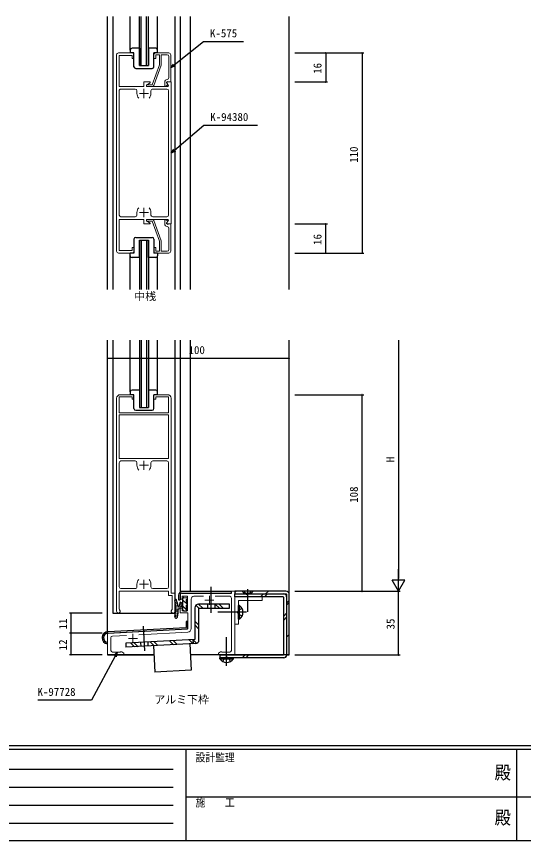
# Model space of a CAD drawing. Units: millimetres, scale not verified. Extents: x -567 to 567, y -403 to 403.
# Drawn here: x -287.8 to -8.9, y -403 to 49.8 of the extents above; entities that cross this region are included whole.
import ezdxf
from ezdxf.enums import TextEntityAlignment as Align

# ---------------------------------------------------------------- set-up
doc = ezdxf.new("R2010")
doc.units = ezdxf.units.MM
doc.header["$LTSCALE"] = 2
for name, color, linetype in [('0-1_USER1', 3, 'Continuous'), ('0-3_YKK_12', 2, 'Continuous'), ('0-4_YKK_13', 4, 'Continuous'), ('0-6_YKK_D', 6, 'Continuous'), ('0-7_YKK_ZWAK', 7, 'Continuous')]:
    doc.layers.add(name, color=color, linetype=linetype)
doc.layers.add('0-2_YKK_11', color=7, linetype='Continuous', lineweight=18)
doc.styles.add('ＭＳ ゴシック', font='')
doc.styles.get('ＭＳ ゴシック').set_extended_font_data('MS Gothic')

msp = doc.modelspace()

# ---------------------------------------------------------------- linework, layer by layer
at = {"layer": '0-2_YKK_11'}
for p, q in [((-232.7, 28.821), (-232.7, -79.179)), ((-224.2, 29.821), (-231.7, 29.821)), ((-203.95, 29.821), (-211.2, 29.821)), ((-203.95, 27.821), (-203.95, 16.217)), ((-202.95, 13.819), (-202.95, 28.821)), ((-230.3, 9.921), (-222.55, 9.921)), ((-212.85, 9.921), (-205.1, 9.921)), ((-231.3, -59.279), (-231.3, 8.921)), ((-221.55, 8.921), (-221.55, 7.521)), ((-213.85, 7.521), (-213.85, 8.921)), ((-204.1, 8.921), (-204.1, -59.279)), ((-221.55, -57.879), (-221.55, -59.279)), ((-213.85, -59.279), (-213.85, -57.879)), ((-222.55, -60.279), (-230.3, -60.279)), ((-205.1, -60.279), (-212.85, -60.279)), ((-203.95, -78.179), (-203.95, -66.574)), ((-202.95, -64.176), (-202.95, -79.179)), ((-231.7, -80.179), (-224.2, -80.179)), ((-203.95, -80.179), (-211.2, -80.179)), ((-232.7, -277), (-232.7, -160)), ((-204.1, -169), (-231.3, -169)), ((-222.55, -194.4), (-230.3, -194.4)), ((-205.1, -194.4), (-212.85, -194.4)), ((-231.3, -195.4), (-231.3, -263.6)), ((-221.55, -196.8), (-221.55, -195.4)), ((-213.85, -195.4), (-213.85, -196.8)), ((-204.1, -263.6), (-204.1, -195.4)), ((-221.55, -263.6), (-221.55, -262.2)), ((-213.85, -262.2), (-213.85, -263.6)), ((-230.3, -264.6), (-222.55, -264.6)), ((-212.85, -264.6), (-205.1, -264.6)), ((-191.7, -286.494), (-191.7, -270.3)), ((-190.2, -268.8), (-184.986, -268.8)), ((-178.414, -268.8), (-170.5, -268.8)), ((-169.5, -269.8), (-169.5, -298.5)), ((-220.393, -289.895), (-193.595, -288.491)), ((-235.9, -298.5), (-235.9, -291.657)), ((-234.952, -290.658), (-227.209, -290.252)), ((-174.744, -299.425), (-174.9, -299.35)), ((-174.588, -299.5), (-174.744, -299.425)), ((-170.5, -299.5), (-174.588, -299.5))]:
    msp.add_line(p, q, dxfattribs=at)
at = {"layer": '0-2_YKK_11', "color": 2}
for p, q in [((-217.701, 10.021), (-217.701, 5.021)), ((-220.201, 7.521), (-215.201, 7.521)), ((-220.2, -57.879), (-215.2, -57.879)), ((-217.7, -55.379), (-217.7, -60.379)), ((-217.7, -194.3), (-217.7, -199.3)), ((-220.2, -196.8), (-215.2, -196.8)), ((-220.2, -262.2), (-215.2, -262.2)), ((-217.7, -259.7), (-217.7, -264.7)), ((-184.2, -271), (-179.2, -271)), ((-181.7, -268.5), (-181.7, -273.5)), ((-223.7, -289.5), (-223.7, -294.5)), ((-226.2, -292), (-221.2, -292))]:
    msp.add_line(p, q, dxfattribs=at)
at = {"layer": '0-2_YKK_11'}
for points in [[(-223.2, -79.179), (-223.2, -77.179), (-224.2, -77.179), (-224.2, -78.779), (-231.3, -78.779), (-231.3, -61.679), (-217.7, -61.679), (-217.7, -64.179), (-214.28, -64.179), (-214.16, -63.729), (-216.3, -62.493), (-216.3, -61.679), (-204.369, -61.679), (-204.173, -62.019), (-205.223, -63.838), (-205.027, -64.179), (-202.7, -64.179), (-202.7, 13.821), (-205.027, 13.821), (-205.223, 13.481), (-204.173, 11.662), (-204.369, 11.321), (-216.3, 11.321), (-216.3, 12.136), (-214.16, 13.371), (-214.28, 13.821), (-217.7, 13.821), (-217.7, 11.321), (-231.3, 11.321), (-231.3, 28.421), (-224.2, 28.421), (-224.2, 26.821), (-223.2, 26.821), (-223.2, 28.821)], [(-212.2, 28.821), (-212.2, 26.821), (-211.2, 26.821), (-211.2, 28.821), (-209.2, 28.821), (-209.2, 23.311), (-213.2, 12.321), (-216.2, 12.321), (-216.2, 11.321), (-213.2, 11.321)], [(-212.26, 11.979), (-208.2, 23.135), (-208.2, 28.821), (-204.95, 28.821)], [(-206.24, 13.819), (-206.24, 11.519), (-205.416, 11.519), (-204.575, 12.36), (-205.273, 13.569), (-204.407, 14.069), (-204.263, 13.819), (-202.95, 13.819)], [(-212.2, -79.179), (-212.2, -77.179), (-211.2, -77.179), (-211.2, -79.179), (-209.2, -79.179), (-209.2, -73.668), (-213.2, -62.679), (-216.2, -62.679), (-216.2, -61.679), (-213.2, -61.679)], [(-212.26, -62.337), (-208.2, -73.492), (-208.2, -79.179), (-204.95, -79.179)], [(-206.24, -64.176), (-206.24, -61.876), (-205.416, -61.876), (-204.575, -62.718), (-205.273, -63.926), (-204.407, -64.426), (-204.263, -64.176), (-202.95, -64.176)], [(-230.7, -158), (-223.2, -158), (-223.2, -160.5), (-224.2, -160.5), (-224.2, -159.2), (-231.3, -159.2), (-231.3, -168), (-204.1, -168), (-204.1, -159.2), (-211.2, -159.2), (-211.2, -160.5), (-212.2, -160.5), (-212.2, -158), (-204.7, -158)], [(-202.7, -160), (-202.7, -267), (-200.7, -267), (-200.7, -277)], [(-202.238, -276.157), (-202.1, -275.905), (-202.1, -268.4), (-204.1, -268.4), (-204.1, -266), (-231.3, -266), (-231.3, -275.905), (-231.162, -276.157)], [(-174.9, -299.35), (-175.574, -299.35), (-176.7, -300), (-176.7, -301), (-167.7, -301), (-167.7, -266), (-169.5, -266), (-169.5, -267), (-196.7, -267)], [(-197.7, -268), (-197.7, -270.3), (-196.7, -270.3), (-196.7, -268.8), (-193.7, -268.8), (-193.7, -276.8), (-196.7, -276.8), (-196.7, -275.3), (-197.7, -275.3), (-197.7, -277.8), (-193.5, -277.8), (-193.5, -286.683), (-237.7, -289), (-237.7, -301), (-228.7, -301), (-228.7, -300), (-229.826, -299.35), (-230.588, -299.35), (-230.744, -299.425)], [(-230.744, -299.425), (-230.9, -299.5), (-234.9, -299.5)]]:
    msp.add_lwpolyline(points, dxfattribs=at)
for points in [[(-204.1, -169), (-231.3, -169), (-231.3, -193), (-204.1, -193)], [(-152.7, -269.1), (-167.7, -269.1), (-167.7, -284.1), (-165.7, -284.1), (-165.7, -271.1), (-152.7, -271.1)]]:
    msp.add_lwpolyline(points, close=True, dxfattribs=at)
for centre, radius, start, end in [((-231.7, 28.821), 1, 89.99823, 179.99913), ((-224.2, 28.821), 1, 0.00001, 89.99999), ((-211.2, 28.821), 1, 89.99998, 180.00002), ((-204.95, 27.821), 1, 0, 89.99998), ((-203.95, 28.821), 1, 0, 89.99998), ((-204.84, 13.819), 1.4, 92.62699, 180.00002), ((-204.95, 16.217), 1, 272.62696, 359.99998), ((-230.3, 8.921), 1, 89.99998, 180.00088), ((-222.55, 8.921), 1, 0.00001, 89.99999), ((-212.85, 8.921), 1, 89.99998, 180.00088), ((-213.2, 12.321), 1, 270, 339.99997), ((-205.1, 8.921), 1, 0.00001, 89.99999), ((-217.7, 7.521), 3.85, 179.99621, 222.53305), ((-217.7, 7.522), 3.85, 317.46238, 359.99894), ((-217.7, 7.522), 3.85, 317.46238, 359.99894), ((-217.7, -57.879), 3.85, 137.46161, 179.99852), ((-217.7, -57.878), 3.85, 359.99556, 42.5324), ((-230.3, -59.279), 1, 180.00087, 269.99999), ((-222.55, -59.279), 1, 270.00001, 359.99913), ((-212.85, -59.279), 1, 180.00087, 269.99999), ((-213.2, -62.679), 1, 20.00003, 90), ((-205.1, -59.279), 1, 270.00001, 359.99913), ((-204.84, -64.176), 1.4, 179.99998, 267.37301), ((-204.95, -66.574), 1, 0.00002, 87.37304), ((-231.7, -79.179), 1, 180.00087, 269.99999), ((-224.2, -79.179), 1, 270.00001, 359.99999), ((-211.2, -79.179), 1, 179.99998, 270.00002), ((-204.95, -78.179), 1, 270.00002, 0), ((-203.95, -79.179), 1, 270.00002, 0), ((-230.7, -160), 2, 90.00001, 179.99999), ((-204.7, -160), 2, 0.00042, 90), ((-230.3, -195.4), 1, 90.00001, 179.99999), ((-222.55, -195.4), 1, 0.0009, 90.00002), ((-212.85, -195.4), 1, 90.00001, 179.99999), ((-205.1, -195.4), 1, 0.00001, 89.99999), ((-217.7, -196.8), 3.85, 179.99999, 222.53546), ((-217.7, -196.8), 3.85, 179.99999, 222.53546), ((-217.7, -196.8), 3.85, 317.4631, 359.99966), ((-217.7, -262.2), 3.85, 137.46324, 180.00015), ((-217.7, -262.2), 3.85, 0, 42.53736), ((-230.3, -263.6), 1, 180.00001, 269.99999), ((-222.55, -263.6), 1, 270.00001, 0.00091), ((-212.85, -263.6), 1, 180.00001, 269.99999), ((-205.1, -263.6), 1, 270.00001, 359.99999), ((-196.7, -268), 1, 89.99998, 180.00002), ((-190.2, -270.3), 1.5, 89.99998, 180.00002), ((-170.5, -269.8), 1, 0, 89.99998), ((-231.7, -277), 1, 180, 57.42196), ((-201.7, -277), 1, 122.58034, 359.99967), ((-193.7, -286.494), 2, 273.00963, 0), ((-234.9, -291.657), 1, 92.97976, 180.00002), ((-234.9, -298.5), 1, 180.00002, 270), ((-170.5, -298.5), 1, 270, 0)]:
    msp.add_arc(centre, radius, start, end, dxfattribs=at)
at = {"layer": '0-3_YKK_12'}
for p, q in [((-237.7, -100.179), (-237.7, 49.821)), ((-234.7, 49.821), (-234.7, -100.179)), ((-225.2, 31.321), (-225.2, 49.821)), ((-220.2, 22.821), (-220.2, 49.821)), ((-219.2, 22.821), (-219.2, 49.821)), ((-216.2, 22.821), (-216.2, 49.821)), ((-215.2, 22.821), (-215.2, 49.821)), ((-210.2, 31.321), (-210.2, 49.821)), ((-200.7, 49.821), (-200.7, -100.179)), ((-197.7, 49.821), (-197.7, -100.179)), ((-192.3, 49.821), (-192.3, -100.179)), ((-137.7, -100.179), (-137.7, 49.821)), ((-220.2, -73.179), (-220.2, -100.179)), ((-220.2, -73.179), (-215.2, -73.179)), ((-219.2, -73.179), (-219.2, -100.179)), ((-216.2, -73.179), (-216.2, -100.179)), ((-215.2, -73.179), (-215.2, -100.179)), ((-225.2, -100.179), (-225.2, -81.679)), ((-210.2, -100.179), (-210.2, -81.869)), ((-237.7, -289.474), (-237.7, -128)), ((-234.7, -128), (-234.7, -278)), ((-225.2, -156.5), (-225.2, -128)), ((-220.2, -128), (-220.2, -165)), ((-219.2, -128), (-219.2, -165)), ((-216.2, -128), (-216.2, -165)), ((-215.2, -128), (-215.2, -165)), ((-210.2, -156.5), (-210.2, -128)), ((-200.7, -128), (-200.7, -278)), ((-197.7, -128), (-197.7, -266)), ((-192.3, -128), (-192.3, -266)), ((-137.7, -301), (-137.7, -128)), ((-197.7, -266), (-192.3, -266)), ((-234.7, -278), (-200.7, -278)), ((-237.7, -289.474), (-237.7, -289.013)), ((-212.2, -301), (-237.7, -301)), ((-237.7, -301), (-212.2, -301)), ((-137.7, -301), (-192.145, -301))]:
    msp.add_line(p, q, dxfattribs=at)
at = {"layer": '0-4_YKK_13'}
for p, q in [((-220.2, 32.321), (-224.2, 32.321)), ((-211.2, 32.321), (-215.2, 32.321)), ((-215.2, 32.321), (-215.2, 22.821)), ((-225.2, 31.321), (-225.2, 29.821)), ((-223.2, 29.821), (-225.2, 29.821)), ((-223.2, 22.221), (-223.2, 29.821)), ((-210.2, 29.821), (-212.2, 29.821)), ((-212.2, 22.221), (-212.2, 29.821)), ((-210.2, 29.821), (-210.2, 31.321)), ((-222.2, 21.221), (-213.2, 21.221)), ((-222.2, -71.579), (-213.2, -71.579)), ((-223.2, -72.579), (-223.2, -80.179)), ((-220.2, -73.179), (-215.2, -73.179)), ((-220.2, -82.679), (-220.2, -73.179)), ((-220.2, -82.679), (-220.2, -73.179)), ((-215.2, -82.679), (-215.2, -73.179)), ((-215.2, -82.679), (-215.2, -73.179)), ((-212.2, -72.579), (-212.2, -80.179)), ((-223.2, -80.179), (-225.2, -80.179)), ((-225.2, -81.679), (-225.2, -80.179)), ((-210.2, -80.179), (-212.2, -80.179)), ((-210.2, -80.179), (-210.2, -81.679)), ((-220.2, -82.679), (-224.2, -82.679)), ((-211.2, -82.679), (-215.2, -82.679)), ((-225.2, -156.5), (-225.2, -158)), ((-223.2, -158), (-225.2, -158)), ((-220.2, -155.5), (-224.2, -155.5)), ((-223.2, -165.6), (-223.2, -158)), ((-220.2, -155.5), (-220.2, -165)), ((-220.2, -155.5), (-220.2, -165)), ((-215.2, -155.5), (-215.2, -165)), ((-211.2, -155.5), (-215.2, -155.5)), ((-215.2, -155.5), (-215.2, -165)), ((-212.2, -165.6), (-212.2, -158)), ((-210.2, -158), (-212.2, -158)), ((-210.2, -158), (-210.2, -156.5)), ((-222.2, -166.6), (-213.2, -166.6)), ((-220.2, -165), (-215.2, -165)), ((-196.8, -267), (-169.6, -267)), ((-169.6, -266.2), (-196.6, -266.2)), ((-180.7, -277.872), (-180.7, -263.526)), ((-169.6, -267), (-169.6, -266.2)), ((-167.7, -266.783), (-166.917, -266)), ((-160.7, -264.864), (-160.7, -277.381)), ((-157.7, -266), (-158.7, -267)), ((-150.74, -267.5), (-149.24, -266)), ((-200.221, -271.167), (-200.221, -270.967)), ((-199.668, -271.599), (-199.668, -271.399)), ((-198.6, -268.2), (-198.6, -270.7)), ((-198.6, -270.7), (-197.8, -270.7)), ((-197.8, -268), (-197.8, -270.7)), ((-196.2, -276.296), (-196.2, -269.996)), ((-193.733, -273.323), (-196.2, -270.856)), ((-195.667, -269.497), (-194.167, -269.597)), ((-194.2, -272.646), (-194.2, -270.596)), ((-193.726, -269.935), (-194.04, -269.622)), ((-141.1, -269.1), (-167.7, -269.1)), ((-153.509, -269.1), (-151.909, -267.5)), ((-153.509, -269.1), (-151.909, -267.5)), ((-151.386, -269.1), (-149.786, -267.5)), ((-151.386, -269.1), (-149.786, -267.5)), ((-140.8, -300.7), (-140.8, -269.4)), ((-139.2, -269), (-139.2, -301.1)), ((-139.2, -272.577), (-137.7, -271.077)), ((-200.117, -272.308), (-200.117, -272.108)), ((-199.944, -272.947), (-199.944, -272.747)), ((-199.875, -273.742), (-199.875, -273.542)), ((-199.668, -274.261), (-199.668, -274.061)), ((-199.599, -272.896), (-199.599, -272.696)), ((-199.564, -276.214), (-199.564, -276.014)), ((-199.53, -275.333), (-199.53, -275.133)), ((-199.391, -273.656), (-199.391, -273.456)), ((-199.201, -274.417), (-199.201, -274.217)), ((-198.907, -275.263), (-198.907, -275.063)), ((-198.84, -275.895), (-197.62, -275.315)), ((-197.69, -272.049), (-198.23, -274.124)), ((-198.112, -275.021), (-198.112, -274.821)), ((-197.853, -273.95), (-197.853, -273.75)), ((-196.2, -273.146), (-197.69, -272.049)), ((-197.663, -274.399), (-197.663, -274.199)), ((-197.22, -273.781), (-197.62, -275.315)), ((-197.594, -273.241), (-197.594, -273.041)), ((-197.283, -272.705), (-197.283, -272.505)), ((-197.22, -273.781), (-196.2, -274.531)), ((-196.903, -273.328), (-196.903, -273.128)), ((-196.522, -273.691), (-196.522, -273.491)), ((-193.875, -276.575), (-196.2, -274.25)), ((-194.2, -275.696), (-194.2, -273.646)), ((-189.7, -275.1), (-189.7, -292.54)), ((-187.49, -275.4), (-189.158, -273.731)), ((-170.7, -273.1), (-187.7, -273.1)), ((-187.668, -273.1), (-185.368, -275.4)), ((-187.4, -275.4), (-170.7, -275.4)), ((-187.4, -292.825), (-187.4, -275.4)), ((-182.7, -273.1), (-182.7, -275.4)), ((-178.7, -273.1), (-178.7, -275.4)), ((-176.176, -275.4), (-178.476, -273.1)), ((-174.055, -275.4), (-176.355, -273.1)), ((-170.7, -275.4), (-170.7, -273.1)), ((-165.7, -281.35), (-165.7, -273.85)), ((-139.2, -273.638), (-137.7, -272.138)), ((-200.29, -279.774), (-200.29, -279.574)), ((-200.117, -280.137), (-200.117, -279.937)), ((-200.014, -279.291), (-200.014, -279.091)), ((-199.91, -276.525), (-199.91, -276.325)), ((-199.875, -278.703), (-199.875, -278.503)), ((-199.772, -277.579), (-199.772, -277.379)), ((-199.581, -277.441), (-199.581, -277.241)), ((-199.564, -280.016), (-199.564, -279.816)), ((-199.53, -278.634), (-199.53, -278.434)), ((-199.46, -279.291), (-199.46, -279.091)), ((-199.184, -276.784), (-199.184, -276.584)), ((-199.184, -278.202), (-199.184, -278.002)), ((-195.667, -276.794), (-194.167, -276.694)), ((-161.35, -277.6), (-177.081, -277.6)), ((-140.8, -279.726), (-139.2, -278.126)), ((-140.8, -279.726), (-139.2, -278.126)), ((-140.8, -281.849), (-139.2, -280.249)), ((-140.8, -281.849), (-139.2, -280.249)), ((-218.04, -285.232), (-217.329, -298.782)), ((-194.5, -282.694), (-194.5, -285.934)), ((-189.7, -282.382), (-187.4, -284.682)), ((-187.4, -286.803), (-189.7, -284.503)), ((-165.191, -281.35), (-165.7, -281.35)), ((-237.478, -288.187), (-194.5, -285.934)), ((-237.436, -288.986), (-193.7, -286.694)), ((-237.7, -294.959), (-237.7, -294.151)), ((-189.7, -292.54), (-227.7, -294.531)), ((-220.861, -296.476), (-223.049, -294.288)), ((-219.577, -294.106), (-219.457, -296.403)), ((-215.583, -293.897), (-215.462, -296.194)), ((-212.126, -296.018), (-214.315, -293.83)), ((-212.299, -293.724), (-210.11, -295.913)), ((-201.376, -295.455), (-203.564, -293.267)), ((-201.549, -293.161), (-199.36, -295.349)), ((-190.625, -294.892), (-192.814, -292.703)), ((-190.798, -292.598), (-188.61, -294.786)), ((-190.751, -292.595), (-190.63, -294.892)), ((-172.2, -306.95), (-172.2, -291.219)), ((-139.2, -291.316), (-137.7, -289.816)), ((-227.7, -294.531), (-227.58, -296.828)), ((-189.295, -294.822), (-227.58, -296.828)), ((-225.065, -294.393), (-222.876, -296.582)), ((-212.46, -296.037), (-211.701, -310.517)), ((-192.46, -294.988), (-191.701, -309.468)), ((-175.95, -303.109), (-175.95, -302.6)), ((-175.95, -302.6), (-168.45, -302.6)), ((-163.674, -302.6), (-162.074, -301)), ((-163.674, -302.6), (-162.074, -301)), ((-161.551, -302.6), (-159.951, -301)), ((-161.551, -302.6), (-159.951, -301)), ((-140.279, -302.54), (-139.26, -301.521)), ((-140.279, -302.54), (-139.26, -301.521)), ((-191.701, -309.468), (-211.701, -310.517))]:
    msp.add_line(p, q, dxfattribs=at)
for points in [[(-220.2, 32.321), (-220.2, 22.821), (-215.2, 22.821)], [(-139.6, -266), (-167.7, -266), (-167.7, -267.5), (-139.4, -267.5)], [(-157.7, -266), (-163.7, -266), (-162.7, -267), (-158.7, -267)], [(-162.5, -266), (-161.845, -267.343), (-160.7, -267.952)], [(-158.9, -266), (-159.555, -267.343), (-160.7, -267.952)], [(-167.7, -269.1), (-167.7, -267.5), (-140.7, -267.5)], [(-139.2, -267.7), (-139.2, -301), (-137.7, -301), (-137.7, -267.9)], [(-163.691, -275.55), (-165.546, -276.455), (-166.155, -277.6)], [(-165.191, -281.35), (-165.191, -273.85), (-165.7, -273.85)], [(-163.691, -279.65), (-165.546, -278.745), (-166.155, -277.6)], [(-193.7, -286.694), (-193.7, -282.694), (-194.5, -282.694)], [(-175.95, -303.109), (-168.45, -303.109), (-168.45, -302.6)], [(-140.7, -302.6), (-175.7, -302.6), (-175.7, -301), (-141.1, -301)], [(-174.25, -304.609), (-173.345, -302.754), (-172.2, -302.145)], [(-170.15, -304.609), (-171.055, -302.754), (-172.2, -302.145)]]:
    msp.add_lwpolyline(points, dxfattribs=at)
for centre, radius, start, end in [((-224.2, 31.321), 1, 90, 180), ((-211.2, 31.321), 1, 0, 90), ((-222.2, 22.221), 1, 180, 270), ((-213.2, 22.221), 1, 270, 0), ((-222.2, -72.579), 1, 90, 180), ((-213.2, -72.579), 1, 0, 90), ((-224.2, -81.679), 1, 180, 270), ((-211.2, -81.679), 1, 270, 0), ((-224.2, -156.5), 1, 90, 180), ((-211.2, -156.5), 1, 0, 90), ((-222.2, -165.6), 1, 180, 270), ((-213.2, -165.6), 1, 270, 0), ((-196.6, -268.2), 2, 90, 180), ((-196.8, -268), 1, 90, 180), ((-139.6, -267.9), 1.9, 360, 90), ((-200.199, -271.005), 0.5, 21.78429, 194.01079), ((-218.149, -275.484), 18, 345.9897, 14.01021), ((-216.832, -276.446), 18, 7.56403, 18.21741), ((-195.7, -269.996), 0.5, 86.19407, 180), ((-194.2, -270.096), 0.5, 270, 90), ((-141.1, -269.4), 0.3, 360, 90), ((-140.7, -269), 1.5, 0, 90), ((-139.4, -267.7), 0.2, 360, 90), ((-216.832, -276.446), 18, 348.0331, 1.75567), ((-198.604, -274.026), 0.387, 187.56497, 345.40772), ((-194.2, -273.146), 0.5, 270, 90), ((-194.2, -276.196), 0.5, 270, 90), ((-187.7, -275.1), 2, 90, 180), ((-167.727, -277.6), 4.527, 304.06671, 55.93329), ((-199.956, -280.023), 0.75, 165.98744, 348.03648), ((-195.7, -276.296), 0.5, 180, 273.80593), ((-237.3, -291.582), 3.4, 92.99997, 263.24374), ((-237.3, -291.582), 2.6, 93, 261.15005), ((-189.4, -292.825), 2, 273, 0), ((-172.2, -300.573), 4.527, 214.06671, 325.93329), ((-141.1, -300.7), 0.3, 270, 360), ((-140.7, -301.1), 1.5, 270, 360)]:
    msp.add_arc(centre, radius, start, end, dxfattribs=at)
at = {"layer": '0-6_YKK_D'}
for p, q in [((-134.7, 29.821), (-96.7, 29.821)), ((-134.7, 29.821), (-116.7, 29.821)), ((-117.7, 29.821), (-117.7, 13.821)), ((-97.7, 29.821), (-97.7, -80.179)), ((-134.7, 13.821), (-116.7, 13.821)), ((-134.7, -64.179), (-116.7, -64.179)), ((-117.7, -80.179), (-117.7, -64.179)), ((-134.7, -80.179), (-96.7, -80.179)), ((-134.7, -80.179), (-116.7, -80.179)), ((-77.7, -128), (-77.7, -259)), ((-237.7, -155), (-237.7, -137)), ((-237.7, -138), (-137.7, -138)), ((-137.7, -155), (-137.7, -137)), ((-134.7, -158), (-96.7, -158)), ((-97.7, -266), (-97.7, -158)), ((-77.7, -266), (-77.7, -253.876)), ((-77.7, -266), (-81.2, -259.938)), ((-74.2, -259.938), (-81.2, -259.938)), ((-77.7, -266), (-74.2, -259.938)), ((-134.7, -266), (-76.7, -266)), ((-134.7, -266), (-76.7, -266)), ((-134.7, -266), (-96.7, -266)), ((-77.7, -301), (-77.7, -266)), ((-240.7, -278), (-258.7, -278)), ((-257.7, -289), (-257.7, -278)), ((-240.7, -289), (-258.7, -289)), ((-240.7, -289), (-258.7, -289)), ((-257.7, -301), (-257.7, -289)), ((-240.7, -301), (-258.7, -301)), ((-134.7, -301), (-76.7, -301))]:
    msp.add_line(p, q, dxfattribs=at)
for points in [[(-202.95, 21.597), (-200.998, 23.16), (-184.85, 36.085), (-162.99, 36.085)], [(-200.58, 22.637), (-202.95, 21.597), (-201.417, 23.683)], [(-202.7, -25.3), (-200.8, -23.676), (-184.701, -9.916), (-155.161, -9.916)], [(-200.364, -24.185), (-202.7, -25.3), (-201.235, -23.167)], [(-232.403, -299.5), (-233.582, -301.704), (-246.485, -325.822), (-276.025, -325.822)], [(-234.173, -301.388), (-232.403, -299.5), (-232.991, -302.02)]]:
    msp.add_lwpolyline(points, dxfattribs=at)
for centre, start, end in [((-117.7, 29.821), 90, 270), ((-117.7, 29.821), 270, 90), ((-97.7, 29.821), 90, 270), ((-97.7, 29.821), 270, 90), ((-117.7, 13.821), 90, 270), ((-117.7, 13.821), 270, 90), ((-117.7, -64.179), 89.99954, 269.99954), ((-117.7, -64.179), 269.99954, 89.99954), ((-117.7, -80.179), 89.99954, 269.99954), ((-117.7, -80.179), 269.99954, 89.99954), ((-97.7, -80.179), 90, 270), ((-97.7, -80.179), 270, 90), ((-237.7, -138), 0, 180), ((-237.7, -138), 180, 0), ((-137.7, -138), 0, 180), ((-137.7, -138), 180, 0), ((-97.7, -158), 90, 270), ((-97.7, -158), 270, 90), ((-97.7, -266), 90, 270), ((-97.7, -266), 270, 90), ((-257.7, -278), 90, 270), ((-257.7, -278), 270, 90), ((-257.7, -289), 90, 270), ((-257.7, -289), 90, 270), ((-257.7, -289), 270, 90), ((-257.7, -289), 270, 90), ((-257.7, -301), 90, 270), ((-257.7, -301), 270, 90), ((-77.7, -301), 90, 270), ((-77.7, -301), 270, 90)]:
    msp.add_arc(centre, 0.106, start, end, dxfattribs=at)
at = {"layer": '0-7_YKK_ZWAK'}
for p, q in [((537.3, -351), (-562.7, -351)), ((483.3, -353), (-562.7, -353)), ((-194.7, -353), (-194.7, -403)), ((-12.7, -353), (-12.7, -403)), ((-556.13, -363.732), (-201.57, -363.732)), ((-556.13, -373.63), (-201.57, -373.63)), ((-194.7, -378.999), (-10.7, -378.999)), ((-10.7, -378.999), (173.3, -378.999)), ((-556.13, -383.528), (-201.57, -383.528)), ((-556.13, -393.426), (-201.57, -393.426)), ((-562.7, -403), (483.3, -403))]:
    msp.add_line(p, q, dxfattribs=at)

# ---------------------------------------------------------------- texts
at = {"layer": '0-1_USER1', "style": 'ＭＳ ゴシック'}
for s, p in [('中桟', (-222.98, -107.448)), ('アルミ下枠', (-211.931, -329.076))]:
    msp.add_text(s, height=4.399, dxfattribs=at).set_placement(p, align=Align.BOTTOM_LEFT)
at = {"layer": '0-6_YKK_D', "style": 'ＭＳ ゴシック'}
for s, p in [('K-575', (-181.35, 37.085)), ('K-94380', (-181.201, -8.916)), ('100', (-193.14, -137)), ('K-97728', (-276.225, -324.822))]:
    msp.add_text(s, height=4.399, dxfattribs=at).set_placement(p, align=Align.BOTTOM_LEFT)
for s, p in [('16', (-118.7, 18.301)), ('110', (-98.7, -30.619)), ('16', (-118.7, -75.699)), ('H', (-78.7, -195.1)), ('108', (-98.7, -217.44)), ('11', (-258.7, -287.02)), ('35', (-78.5, -287.02)), ('12', (-258.7, -298.52))]:
    msp.add_text(s, height=4.399, rotation=90, dxfattribs=at).set_placement(p, align=Align.BOTTOM_LEFT)
at = {"layer": '0-7_YKK_ZWAK', "style": 'ＭＳ ゴシック', "width": 0.9}
for s, height, p in [('設計監理', 4.399, (-189.315, -360.904)), ('殿', 7.331, (-24.817, -371.509)), ('施\u3000\u3000工', 4.399, (-189.315, -385.649)), ('殿', 7.331, (-24.817, -396.254))]:
    msp.add_text(s, height=height, dxfattribs=at).set_placement(p, align=Align.BOTTOM_LEFT)

doc.saveas('drawing.dxf')
